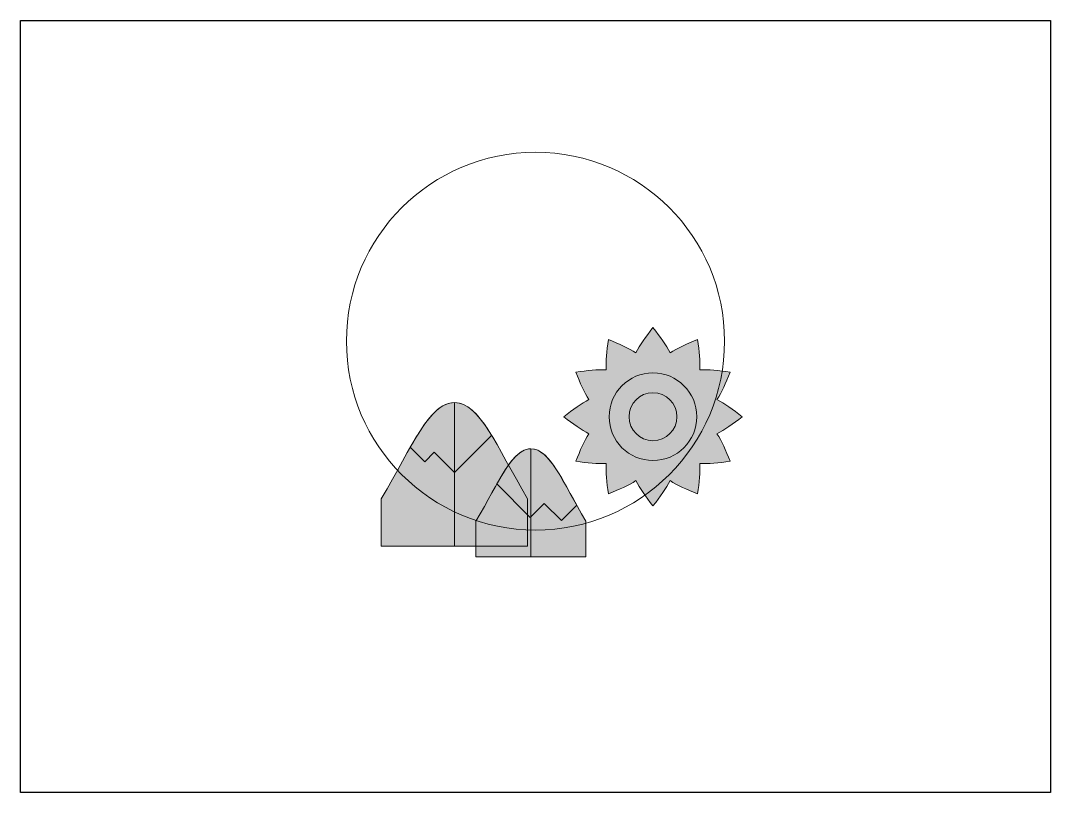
# Model space of a CAD drawing. Header units: inches. Extents: x -2159 to 3042, y -1353 to -29.
# Drawn here: x 31.5 to 368.5, y -312.7 to -59.9 of the extents above; entities that cross this region are included whole.
import ezdxf

# ---------------------------------------------------------------- set-up
doc = ezdxf.new("R2010")
doc.units = ezdxf.units.IN
doc.header["$MEASUREMENT"] = 0
doc.layers.add('Layer 1', color=7, linetype='Continuous')
picture_1 = doc.add_image_def('image1.png', size_in_pixel=(400, 300))

# ---------------------------------------------------------------- blocks, each defined once
blk = doc.blocks.new('block 66')
at = {"layer": 'Layer 1', "true_color": 0xfcd91d}
h = blk.add_hatch(color=40, dxfattribs=at)
h.dxf.hatch_style = 2
edge = h.paths.add_edge_path()
edge.add_spline(control_points=[(267.63, -189.63), (264.59, -187.21), (261.91, -185.32), (259.4, -184.02), (260.92, -181.63), (262.3, -178.65), (263.72, -175.04), (259.88, -174.47), (256.62, -174.17), (253.78, -174.3), (253.91, -171.47), (253.62, -168.2), (253.04, -164.36), (249.43, -165.78), (246.45, -167.16), (244.06, -168.69), (242.76, -166.17), (240.87, -163.49), (238.45, -160.45), (236.04, -163.49), (234.15, -166.17), (232.84, -168.69), (230.45, -167.16), (227.48, -165.78), (223.86, -164.36), (223.29, -168.2), (223, -171.47), (223.12, -174.3), (220.29, -174.17), (217.02, -174.47), (213.18, -175.04), (214.61, -178.65), (215.99, -181.63), (217.51, -184.02), (215, -185.32), (212.31, -187.21), (209.27, -189.63), (212.31, -192.04), (215, -193.93), (217.51, -195.24), (215.99, -197.63), (214.61, -200.61), (213.18, -204.22), (217.02, -204.79), (220.29, -205.09), (223.12, -204.96), (223, -207.79), (223.29, -211.06), (223.86, -214.9), (227.48, -213.47), (230.45, -212.1), (232.84, -210.57), (234.15, -213.09), (236.04, -215.77), (238.45, -218.81), (240.87, -215.77), (242.76, -213.09), (244.06, -210.57), (246.45, -212.1), (249.43, -213.47), (253.04, -214.9), (253.62, -211.06), (253.91, -207.79), (253.78, -204.96), (256.62, -205.09), (259.88, -204.79), (263.72, -204.22), (262.3, -200.61), (260.92, -197.63), (259.4, -195.24), (261.91, -193.93), (264.59, -192.04), (267.63, -189.63)], knot_values=[0, 0, 0, 0, 1, 1, 1, 2, 2, 2, 3, 3, 3, 4, 4, 4, 5, 5, 5, 6, 6, 6, 7, 7, 7, 8, 8, 8, 9, 9, 9, 10, 10, 10, 11, 11, 11, 12, 12, 12, 13, 13, 13, 14, 14, 14, 15, 15, 15, 16, 16, 16, 17, 17, 17, 18, 18, 18, 19, 19, 19, 20, 20, 20, 21, 21, 21, 22, 22, 22, 23, 23, 23, 24, 24, 24, 24], degree=3, periodic=1)
at = {"layer": 'Layer 1', "true_color": 0xb85f18}
h = blk.add_hatch(color=32, dxfattribs=at)
h.dxf.hatch_style = 2
edge = h.paths.add_edge_path()
edge.add_spline(control_points=[(252.8, -189.63), (252.8, -197.55), (246.38, -203.98), (238.45, -203.98), (230.53, -203.98), (224.11, -197.55), (224.11, -189.63), (224.11, -181.7), (230.53, -175.28), (238.45, -175.28), (246.38, -175.28), (252.8, -181.7), (252.8, -189.63)], knot_values=[0, 0, 0, 0, 1, 1, 1, 2, 2, 2, 3, 3, 3, 4, 4, 4, 4], degree=3, periodic=1)
at = {"layer": 'Layer 1', "true_color": 0x242121}
h = blk.add_hatch(color=179, dxfattribs=at)
h.dxf.hatch_style = 2
edge = h.paths.add_edge_path()
edge.add_spline(control_points=[(246.3, -189.63), (246.3, -193.96), (242.79, -197.48), (238.45, -197.48), (234.12, -197.48), (230.61, -193.96), (230.61, -189.63), (230.61, -185.29), (234.12, -181.78), (238.45, -181.78), (242.79, -181.78), (246.3, -185.29), (246.3, -189.63)], knot_values=[0, 0, 0, 0, 1, 1, 1, 2, 2, 2, 3, 3, 3, 4, 4, 4, 4], degree=3, periodic=1)
at = {"layer": 'Layer 1', "lineweight": 0}
for points, knots in [([(267.63, -189.63), (264.59, -187.21), (261.91, -185.32), (259.4, -184.02), (260.92, -181.63), (262.3, -178.65), (263.72, -175.04), (259.88, -174.47), (256.62, -174.17), (253.78, -174.3), (253.91, -171.47), (253.62, -168.2), (253.04, -164.36), (249.43, -165.78), (246.45, -167.16), (244.06, -168.69), (242.76, -166.17), (240.87, -163.49), (238.45, -160.45), (236.04, -163.49), (234.15, -166.17), (232.84, -168.69), (230.45, -167.16), (227.48, -165.78), (223.86, -164.36), (223.29, -168.2), (223, -171.47), (223.12, -174.3), (220.29, -174.17), (217.02, -174.47), (213.18, -175.04), (214.61, -178.65), (215.99, -181.63), (217.51, -184.02), (215, -185.32), (212.31, -187.21), (209.27, -189.63), (212.31, -192.04), (215, -193.93), (217.51, -195.24), (215.99, -197.63), (214.61, -200.61), (213.18, -204.22), (217.02, -204.79), (220.29, -205.09), (223.12, -204.96), (223, -207.79), (223.29, -211.06), (223.86, -214.9), (227.48, -213.47), (230.45, -212.1), (232.84, -210.57), (234.15, -213.09), (236.04, -215.77), (238.45, -218.81), (240.87, -215.77), (242.76, -213.09), (244.06, -210.57), (246.45, -212.1), (249.43, -213.47), (253.04, -214.9), (253.62, -211.06), (253.91, -207.79), (253.78, -204.96), (256.62, -205.09), (259.88, -204.79), (263.72, -204.22), (262.3, -200.61), (260.92, -197.63), (259.4, -195.24), (261.91, -193.93), (264.59, -192.04), (267.63, -189.63)], [0, 0, 0, 0, 1, 1, 1, 2, 2, 2, 3, 3, 3, 4, 4, 4, 5, 5, 5, 6, 6, 6, 7, 7, 7, 8, 8, 8, 9, 9, 9, 10, 10, 10, 11, 11, 11, 12, 12, 12, 13, 13, 13, 14, 14, 14, 15, 15, 15, 16, 16, 16, 17, 17, 17, 18, 18, 18, 19, 19, 19, 20, 20, 20, 21, 21, 21, 22, 22, 22, 23, 23, 23, 24, 24, 24, 24]), ([(252.8, -189.63), (252.8, -197.55), (246.38, -203.98), (238.45, -203.98), (230.53, -203.98), (224.11, -197.55), (224.11, -189.63), (224.11, -181.7), (230.53, -175.28), (238.45, -175.28), (246.38, -175.28), (252.8, -181.7), (252.8, -189.63)], [0, 0, 0, 0, 1, 1, 1, 2, 2, 2, 3, 3, 3, 4, 4, 4, 4]), ([(246.3, -189.63), (246.3, -193.96), (242.79, -197.48), (238.45, -197.48), (234.12, -197.48), (230.61, -193.96), (230.61, -189.63), (230.61, -185.29), (234.12, -181.78), (238.45, -181.78), (242.79, -181.78), (246.3, -185.29), (246.3, -189.63)], [0, 0, 0, 0, 1, 1, 1, 2, 2, 2, 3, 3, 3, 4, 4, 4, 4])]:
    blk.add_open_spline(points, degree=3, knots=knots, dxfattribs=at)
blk = doc.blocks.new('block 68')
at = {"layer": 'Layer 1', "true_color": 0x8dc63f}
h = blk.add_hatch(color=73, dxfattribs=at)
h.dxf.hatch_style = 2
edge = h.paths.add_edge_path()
edge.add_spline(control_points=[(149.54, -216.58), (159.93, -198.82), (165.29, -185), (173.48, -185), (181.68, -185), (187.03, -198.82), (197.43, -216.58), (197.43, -216.58), (197.43, -232.02), (197.43, -232.02), (197.43, -232.02), (149.54, -232.02), (149.54, -232.02), (149.54, -232.02), (149.54, -216.58), (149.54, -216.58)], knot_values=[0, 0, 0, 0, 1, 1, 1, 2, 2, 2, 3, 3, 3, 4, 4, 4, 5, 5, 5, 5], degree=3, periodic=1)
at = {"layer": 'Layer 1', "true_color": 0x2c9a40}
h = blk.add_hatch(color=95, dxfattribs=at)
h.dxf.hatch_style = 2
edge = h.paths.add_edge_path()
edge.add_spline(control_points=[(173.48, -185), (173.48, -185), (173.48, -232.02), (173.48, -232.02), (173.48, -232.02), (197.43, -232.02), (197.43, -232.02), (197.43, -232.02), (197.43, -216.58), (197.43, -216.58), (187.03, -198.82), (181.68, -185), (173.48, -185)], knot_values=[0, 0, 0, 0, 1, 1, 1, 2, 2, 2, 3, 3, 3, 4, 4, 4, 4], degree=3, periodic=1)
at = {"layer": 'Layer 1', "lineweight": 0}
for points, knots in [([(149.54, -216.58), (159.93, -198.82), (165.29, -185), (173.48, -185), (181.68, -185), (187.03, -198.82), (197.43, -216.58), (197.43, -216.58), (197.43, -232.02), (197.43, -232.02), (197.43, -232.02), (149.54, -232.02), (149.54, -232.02), (149.54, -232.02), (149.54, -216.58), (149.54, -216.58)], [0, 0, 0, 0, 1, 1, 1, 2, 2, 2, 3, 3, 3, 4, 4, 4, 5, 5, 5, 5]), ([(173.48, -185), (173.48, -185), (173.48, -232.02), (173.48, -232.02), (173.48, -232.02), (197.43, -232.02), (197.43, -232.02), (197.43, -232.02), (197.43, -216.58), (197.43, -216.58), (187.03, -198.82), (181.68, -185), (173.48, -185)], [0, 0, 0, 0, 1, 1, 1, 2, 2, 2, 3, 3, 3, 4, 4, 4, 4])]:
    blk.add_open_spline(points, degree=3, knots=knots, dxfattribs=at)
blk = doc.blocks.new('block 69')
at = {"layer": 'Layer 1', "true_color": 0x8dc63f}
h = blk.add_hatch(color=73, dxfattribs=at)
h.dxf.hatch_style = 2
edge = h.paths.add_edge_path()
edge.add_spline(control_points=[(180.49, -223.89), (188.31, -210.54), (192.33, -200.15), (198.5, -200.15), (204.66, -200.15), (208.69, -210.54), (216.5, -223.89), (216.5, -223.89), (216.5, -235.5), (216.5, -235.5), (216.5, -235.5), (180.49, -235.5), (180.49, -235.5), (180.49, -235.5), (180.49, -223.89), (180.49, -223.89)], knot_values=[0, 0, 0, 0, 1, 1, 1, 2, 2, 2, 3, 3, 3, 4, 4, 4, 5, 5, 5, 5], degree=3, periodic=1)
at = {"layer": 'Layer 1', "true_color": 0x2c9a40}
h = blk.add_hatch(color=95, dxfattribs=at)
h.dxf.hatch_style = 2
edge = h.paths.add_edge_path()
edge.add_spline(control_points=[(198.5, -200.15), (198.5, -200.15), (198.5, -235.5), (198.5, -235.5), (198.5, -235.5), (216.5, -235.5), (216.5, -235.5), (216.5, -235.5), (216.5, -223.89), (216.5, -223.89), (208.69, -210.54), (204.66, -200.15), (198.5, -200.15)], knot_values=[0, 0, 0, 0, 1, 1, 1, 2, 2, 2, 3, 3, 3, 4, 4, 4, 4], degree=3, periodic=1)
at = {"layer": 'Layer 1', "lineweight": 0}
for points, knots in [([(180.49, -223.89), (188.31, -210.54), (192.33, -200.15), (198.5, -200.15), (204.66, -200.15), (208.69, -210.54), (216.5, -223.89), (216.5, -223.89), (216.5, -235.5), (216.5, -235.5), (216.5, -235.5), (180.49, -235.5), (180.49, -235.5), (180.49, -235.5), (180.49, -223.89), (180.49, -223.89)], [0, 0, 0, 0, 1, 1, 1, 2, 2, 2, 3, 3, 3, 4, 4, 4, 5, 5, 5, 5]), ([(198.5, -200.15), (198.5, -200.15), (198.5, -235.5), (198.5, -235.5), (198.5, -235.5), (216.5, -235.5), (216.5, -235.5), (216.5, -235.5), (216.5, -223.89), (216.5, -223.89), (208.69, -210.54), (204.66, -200.15), (198.5, -200.15)], [0, 0, 0, 0, 1, 1, 1, 2, 2, 2, 3, 3, 3, 4, 4, 4, 4])]:
    blk.add_open_spline(points, degree=3, knots=knots, dxfattribs=at)
blk = doc.blocks.new('block 67')
at = {"layer": 'Layer 1', "true_color": 0xd8d8d8}
h = blk.add_hatch(color=254, dxfattribs=at)
h.dxf.hatch_style = 2
edge = h.paths.add_edge_path()
edge.add_spline(control_points=[(173.48, -185), (168.18, -185), (164.07, -190.78), (159.02, -199.66), (159.02, -199.66), (163.74, -204.38), (163.74, -204.38), (163.74, -204.38), (166.86, -201.27), (166.86, -201.27), (166.86, -201.27), (173.49, -207.9), (173.49, -207.9), (173.49, -207.9), (185.45, -195.93), (185.45, -195.93), (185.45, -195.93), (185.63, -195.72), (185.63, -195.72), (181.57, -189.11), (177.95, -185), (173.48, -185)], knot_values=[0, 0, 0, 0, 1, 1, 1, 2, 2, 2, 3, 3, 3, 4, 4, 4, 5, 5, 5, 6, 6, 6, 7, 7, 7, 7], degree=3, periodic=1)
h = blk.add_hatch(color=254, dxfattribs=at)
h.dxf.hatch_style = 2
edge = h.paths.add_edge_path()
edge.add_spline(control_points=[(198.5, -200.15), (194.42, -200.15), (191.27, -204.71), (187.34, -211.67), (187.34, -211.67), (198.28, -222.6), (198.28, -222.6), (198.28, -222.6), (202.86, -218.02), (202.86, -218.02), (202.86, -218.02), (208.47, -223.64), (208.47, -223.64), (208.47, -223.64), (213.5, -218.61), (213.5, -218.61), (207.55, -207.9), (203.82, -200.15), (198.5, -200.15)], knot_values=[0, 0, 0, 0, 1, 1, 1, 2, 2, 2, 3, 3, 3, 4, 4, 4, 5, 5, 5, 6, 6, 6, 6], degree=3, periodic=1)
at = {"layer": 'Layer 1', "lineweight": 0}
for points, knots in [([(173.48, -185), (168.18, -185), (164.07, -190.78), (159.02, -199.66), (159.02, -199.66), (163.74, -204.38), (163.74, -204.38), (163.74, -204.38), (166.86, -201.27), (166.86, -201.27), (166.86, -201.27), (173.49, -207.9), (173.49, -207.9), (173.49, -207.9), (185.45, -195.93), (185.45, -195.93), (185.45, -195.93), (185.63, -195.72), (185.63, -195.72), (181.57, -189.11), (177.95, -185), (173.48, -185)], [0, 0, 0, 0, 1, 1, 1, 2, 2, 2, 3, 3, 3, 4, 4, 4, 5, 5, 5, 6, 6, 6, 7, 7, 7, 7]), ([(198.5, -200.15), (194.42, -200.15), (191.27, -204.71), (187.34, -211.67), (187.34, -211.67), (198.28, -222.6), (198.28, -222.6), (198.28, -222.6), (202.86, -218.02), (202.86, -218.02), (202.86, -218.02), (208.47, -223.64), (208.47, -223.64), (208.47, -223.64), (213.5, -218.61), (213.5, -218.61), (207.55, -207.9), (203.82, -200.15), (198.5, -200.15)], [0, 0, 0, 0, 1, 1, 1, 2, 2, 2, 3, 3, 3, 4, 4, 4, 5, 5, 5, 6, 6, 6, 6])]:
    blk.add_open_spline(points, degree=3, knots=knots, dxfattribs=at)
at = {"layer": 'Layer 1'}
for name in ['block 68', 'block 69']:
    blk.add_blockref(name, (0, 0), dxfattribs=at)
blk = doc.blocks.new('block 65')
at = {"layer": 'Layer 1', "lineweight": 0}
blk.add_open_spline([(261.88, -164.88), (261.88, -199.05), (234.17, -226.75), (200, -226.75), (165.83, -226.75), (138.12, -199.05), (138.12, -164.88), (138.12, -130.7), (165.83, -103), (200, -103), (234.17, -103), (261.88, -130.7), (261.88, -164.88)], degree=3, knots=[0, 0, 0, 0, 1, 1, 1, 2, 2, 2, 3, 3, 3, 4, 4, 4, 4], dxfattribs=at)
at = {"layer": 'Layer 1'}
for name in ['block 66', 'block 67']:
    blk.add_blockref(name, (0, 0), dxfattribs=at)

msp = doc.modelspace()

# ---------------------------------------------------------------- block references
at = {"layer": 'Layer 1'}
msp.add_blockref('block 65', (0, 0), dxfattribs=at)

# ---------------------------------------------------------------- pictures from other files: only their frames are drawn
image = msp.add_image(picture_1, insert=(31.47, -312.69), size_in_units=(337.06, 252.8), dxfattribs=at)

doc.saveas('drawing.dxf')
